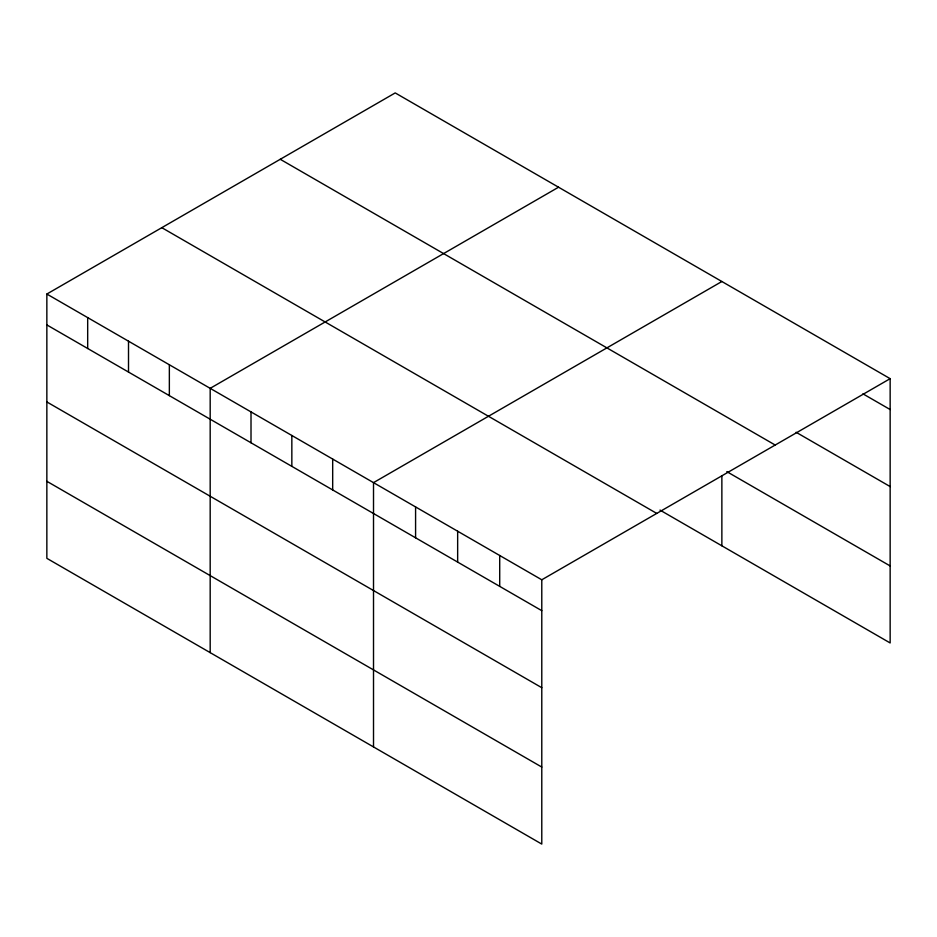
<?xml version="1.0" encoding="UTF-8"?>
<svg xmlns="http://www.w3.org/2000/svg" width="937" height="937" viewBox="0 0 937 937"><rect width="100%" height="100%" fill="white"/><g stroke="black" fill="none" stroke-linecap="round" stroke-linejoin="round"><path stroke-width="1.41" d="M46.85 294.042L541.785 579.792L541.785 844.085L46.85 558.335L46.85 294.042L395.215 92.915L890.15 378.665L890.15 642.958L659.999 510.091M558.546 187.213L210.181 388.34L210.181 652.632M721.865 281.51L373.512 482.637L373.512 746.93M541.785 579.792L890.15 378.665M862.93 393.833L890.15 409.539M796.11 432.273L890.15 486.572M280.257 159.29L775.192 445.04M726.819 471.639L890.15 565.936M161.808 227.668L656.743 513.417M46.85 324.916L541.785 610.666M46.85 401.95L541.785 687.699M46.85 481.302L541.785 767.063M721.865 475.914L721.865 545.803M499.714 555.5L499.714 586.375M457.654 531.209L457.654 562.095M415.583 506.917L415.583 537.803M332.682 459.06L332.682 489.934M291.84 435.482L291.84 466.368M251.011 411.905L251.011 442.791M169.351 364.762L169.351 395.637M128.51 341.185L128.51 372.071M87.68 317.608L87.68 348.494"/></g></svg>
